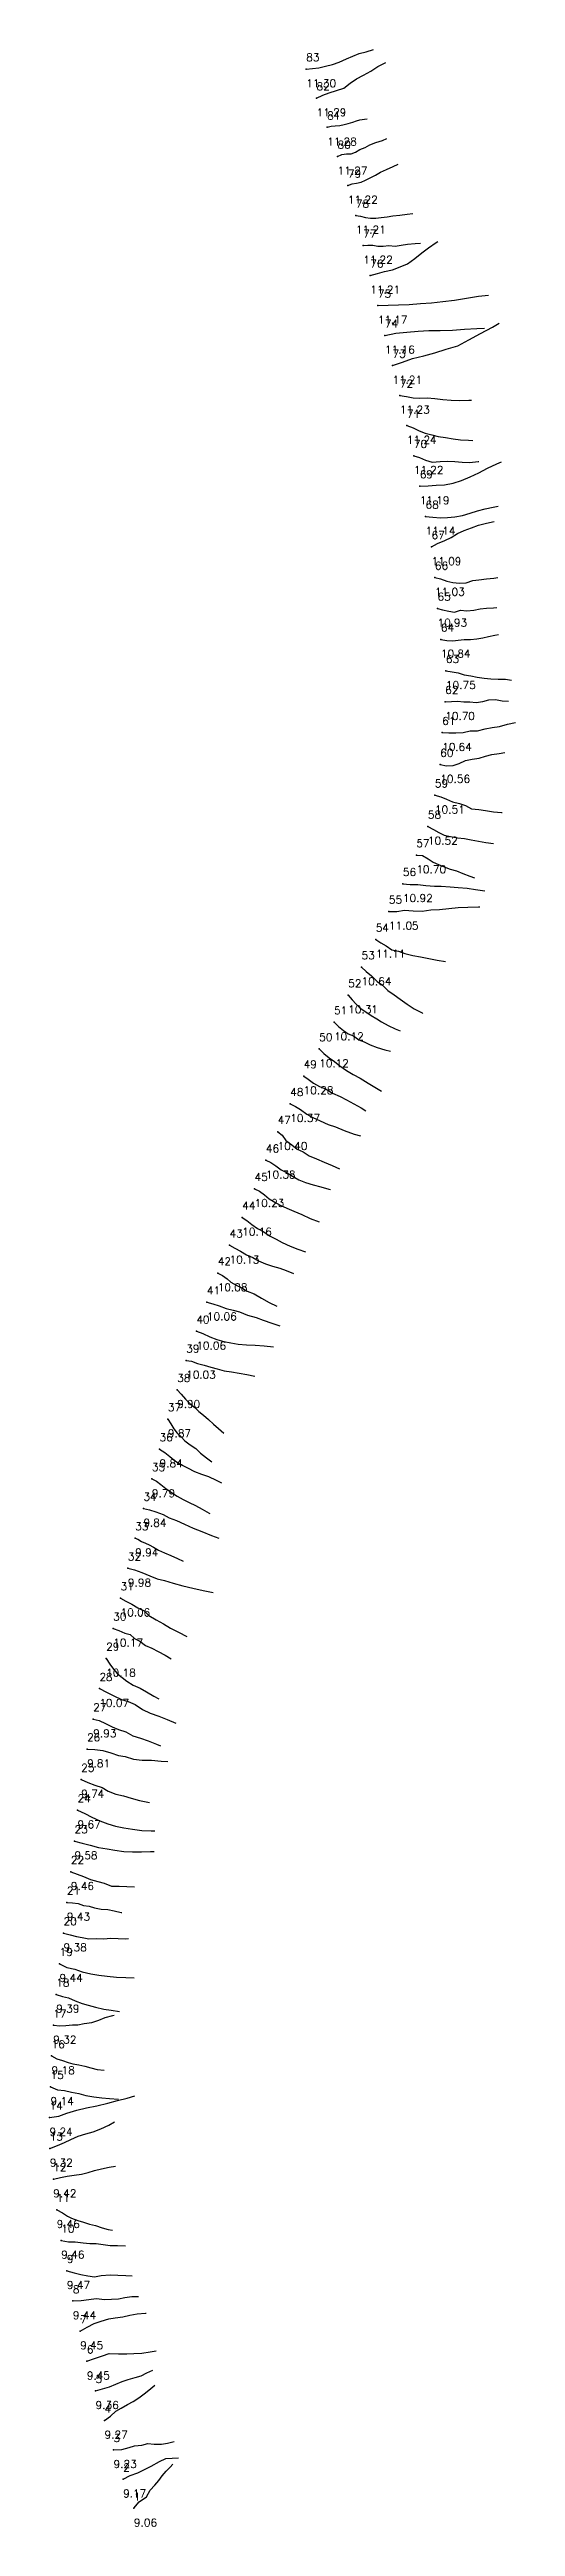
# Model space of a CAD drawing. Extents: x 748497.9 to 748516, y 8930248.5 to 8930344.6.
import ezdxf

# ---------------------------------------------------------------- set-up
doc = ezdxf.new("R2010")
doc.units = 0
for name, color, linetype in [('Hole', 7, 'Continuous'), ('Length', 7, 'Continuous'), ('Number', 7, 'Continuous'), ('Real Hole', 7, 'Continuous'), ('Theoretical Hole', 7, 'Continuous')]:
    doc.layers.add(name, color=color, linetype=linetype)
doc.styles.get("Standard").update_dxf_attribs({"font": 'simplex.shx'})

msp = doc.modelspace()

# ---------------------------------------------------------------- linework, layer by layer
at = {"layer": 'Hole', "color": 244, "true_color": 0x0a11ff}
for p in [(748507.89, 8930343.87, 190.98), (748508.29, 8930342.74, 190.97), (748508.7, 8930341.61, 190.96), (748509.11, 8930340.48, 190.96), (748509.51, 8930339.35, 190.91), (748509.82, 8930338.19, 190.9), (748510.1, 8930337.02, 190.91), (748510.38, 8930335.86, 190.89), (748510.67, 8930334.69, 190.86), (748510.95, 8930333.53, 190.85), (748511.24, 8930332.36, 190.9), (748511.53, 8930331.2, 190.91), (748511.8, 8930330.03, 190.92), (748512.07, 8930328.86, 190.9), (748512.3, 8930327.68, 190.87), (748512.53, 8930326.5, 190.82), (748512.76, 8930325.32, 190.77), (748512.89, 8930324.13, 190.71), (748512.99, 8930322.93, 190.61), (748513.12, 8930321.73, 190.53), (748513.32, 8930320.51, 190.47), (748513.29, 8930319.31, 190.42), (748513.17, 8930318.11, 190.36), (748513.1, 8930316.87, 190.3), (748512.89, 8930315.68, 190.26), (748512.62, 8930314.47, 190.28), (748512.17, 8930313.36, 190.44), (748511.65, 8930312.24, 190.64), (748511.1, 8930311.17, 190.76), (748510.59, 8930310.08, 190.82), (748510.04, 8930309.01, 190.35), (748509.52, 8930307.92, 190.04), (748508.97, 8930306.87, 189.86), (748508.39, 8930305.83, 189.86), (748507.79, 8930304.78, 190), (748507.27, 8930303.7, 190.1), (748506.78, 8930302.62, 190.13), (748506.32, 8930301.51, 190.13), (748505.88, 8930300.4, 189.97), (748505.4, 8930299.29, 189.9), (748504.91, 8930298.21, 189.86), (748504.45, 8930297.13, 189.8), (748504.03, 8930296, 189.77), (748503.62, 8930294.87, 189.77), (748503.22, 8930293.74, 189.74), (748502.87, 8930292.6, 189.61), (748502.51, 8930291.46, 189.58), (748502.19, 8930290.3, 189.55), (748501.89, 8930289.14, 189.5), (748501.56, 8930287.99, 189.56), (748501.24, 8930286.84, 189.65), (748500.96, 8930285.67, 189.69), (748500.67, 8930284.51, 189.77), (748500.39, 8930283.34, 189.88), (748500.11, 8930282.17, 189.89), (748499.85, 8930281, 189.76), (748499.61, 8930279.82, 189.62), (748499.37, 8930278.65, 189.49), (748499.14, 8930277.47, 189.41), (748499, 8930276.28, 189.34), (748498.88, 8930275.08, 189.25), (748498.74, 8930273.89, 189.13), (748498.59, 8930272.7, 189.1), (748498.46, 8930271.51, 189.05), (748498.3, 8930270.32, 189.11), (748498.17, 8930269.13, 189.05), (748498.06, 8930267.93, 188.98), (748497.99, 8930266.74, 188.85), (748497.95, 8930265.54, 188.8), (748497.91, 8930264.35, 188.89), (748497.92, 8930263.15, 188.97), (748498.06, 8930261.96, 189.1), (748498.19, 8930260.77, 189.18), (748498.37, 8930259.58, 189.21), (748498.59, 8930258.4, 189.26), (748498.82, 8930257.23, 189.26), (748499.1, 8930256.06, 189.3), (748499.36, 8930254.89, 189.34), (748499.7, 8930253.74, 189.3), (748500.05, 8930252.59, 189.25), (748500.4, 8930251.45, 189.26), (748500.77, 8930250.31, 189.25), (748501.19, 8930249.18, 189.21)]:
    msp.add_point(p, dxfattribs=at)
at = {"layer": 'Real Hole', "color": 1, "true_color": 0xff0000}
for points in [[(748507.89, 8930343.87, 190.98), (748508.131, 8930343.89, 190.01), (748508.383, 8930343.922, 189.042), (748508.639, 8930343.978, 188.077), (748508.905, 8930344.044, 187.116), (748509.167, 8930344.138, 186.155), (748509.45, 8930344.265, 185.205), (748509.7, 8930344.372, 184.242), (748509.952, 8930344.473, 183.28), (748510.22, 8930344.544, 182.319), (748510.504, 8930344.627, 181.364)], [(748508.29, 8930342.74, 190.97), (748508.535, 8930342.852, 190.007), (748508.781, 8930342.947, 189.042), (748509.063, 8930343.033, 188.087), (748509.357, 8930343.132, 187.136), (748509.593, 8930343.326, 186.184), (748509.847, 8930343.486, 185.23), (748510.119, 8930343.628, 184.278), (748510.396, 8930343.794, 183.332), (748510.678, 8930343.975, 182.39), (748510.98, 8930344.12, 181.448)], [(748508.7, 8930341.61, 190.96), (748508.86, 8930341.649, 189.974), (748509.016, 8930341.668, 188.986), (748509.2, 8930341.673, 188.003), (748509.366, 8930341.721, 187.018), (748509.525, 8930341.759, 186.032), (748509.707, 8930341.811, 185.05), (748509.842, 8930341.866, 184.06), (748509.977, 8930341.899, 183.07), (748510.151, 8930341.926, 182.086), (748510.257, 8930341.94, 181.495)], [(748509.11, 8930340.48, 190.96), (748509.275, 8930340.558, 189.977), (748509.455, 8930340.573, 188.993), (748509.633, 8930340.575, 188.009), (748509.802, 8930340.645, 187.026), (748509.973, 8930340.742, 186.046), (748510.176, 8930340.829, 185.07), (748510.361, 8930340.932, 184.093), (748510.597, 8930341.02, 183.125), (748510.849, 8930341.099, 182.161), (748511.022, 8930341.177, 181.487)], [(748509.51, 8930339.35, 190.91), (748509.669, 8930339.415, 189.925), (748509.845, 8930339.445, 188.941), (748510.021, 8930339.481, 187.957), (748510.196, 8930339.554, 186.975), (748510.373, 8930339.646, 185.996), (748510.578, 8930339.753, 185.023), (748510.77, 8930339.862, 184.047), (748511.003, 8930339.973, 183.081), (748511.263, 8930340.083, 182.122), (748511.465, 8930340.172, 181.353)], [(748509.82, 8930338.19, 190.9), (748509.998, 8930338.157, 189.917), (748510.197, 8930338.111, 188.938), (748510.384, 8930338.082, 187.956), (748510.598, 8930338.078, 186.979), (748510.803, 8930338.102, 186), (748511.039, 8930338.136, 185.029), (748511.257, 8930338.17, 184.054), (748511.53, 8930338.204, 183.093), (748511.818, 8930338.243, 182.136), (748512.031, 8930338.265, 181.469)], [(748510.1, 8930337.02, 190.91), (748510.279, 8930337.035, 189.926), (748510.474, 8930337.031, 188.945), (748510.667, 8930336.996, 187.965), (748510.878, 8930336.999, 186.987), (748511.094, 8930337.015, 186.011), (748511.351, 8930336.996, 185.045), (748511.581, 8930337.028, 184.072), (748511.827, 8930337.074, 183.104), (748512.12, 8930337.102, 182.148), (748512.328, 8930337.112, 181.48)], [(748510.38, 8930335.86, 190.89), (748510.655, 8930335.937, 189.932), (748510.929, 8930336.007, 188.972), (748511.246, 8930336.08, 188.027), (748511.537, 8930336.197, 187.077), (748511.831, 8930336.304, 186.128), (748512.106, 8930336.522, 185.191), (748512.387, 8930336.737, 184.256), (748512.636, 8930336.932, 183.307), (748512.938, 8930337.138, 182.376), (748513.001, 8930337.179, 182.191)], [(748510.67, 8930334.69, 190.86), (748511.076, 8930334.705, 189.946), (748511.478, 8930334.719, 189.031), (748511.893, 8930334.731, 188.121), (748512.326, 8930334.768, 187.22), (748512.762, 8930334.796, 186.321), (748513.202, 8930334.84, 185.424), (748513.658, 8930334.901, 184.536), (748514.121, 8930334.972, 183.652), (748514.588, 8930335.054, 182.772), (748514.977, 8930335.091, 182.074)], [(748510.95, 8930333.53, 190.85), (748511.373, 8930333.621, 189.948), (748511.794, 8930333.651, 189.042), (748512.241, 8930333.695, 188.148), (748512.654, 8930333.723, 187.238), (748513.098, 8930333.727, 186.342), (748513.568, 8930333.739, 185.46), (748514.043, 8930333.767, 184.58), (748514.519, 8930333.797, 183.701), (748514.818, 8930333.816, 183.181)], [(748511.24, 8930332.36, 190.9), (748511.635, 8930332.495, 189.991), (748512.026, 8930332.628, 189.08), (748512.457, 8930332.737, 188.185), (748512.884, 8930332.859, 187.289), (748513.328, 8930332.998, 186.403), (748513.779, 8930333.128, 185.521), (748514.214, 8930333.357, 184.65), (748514.66, 8930333.599, 183.788), (748515.124, 8930333.848, 182.938), (748515.393, 8930334.004, 182.425)], [(748511.53, 8930331.2, 190.91), (748511.791, 8930331.153, 189.946), (748512.046, 8930331.112, 188.98), (748512.311, 8930331.099, 188.016), (748512.592, 8930331.102, 187.056), (748512.886, 8930331.084, 186.1), (748513.204, 8930331.042, 185.153), (748513.524, 8930331.017, 184.206), (748513.858, 8930331.006, 183.263), (748514.204, 8930331.018, 182.325), (748514.311, 8930331.02, 182.045)], [(748511.8, 8930330.03, 190.92), (748512.041, 8930329.941, 189.954), (748512.273, 8930329.831, 188.987), (748512.51, 8930329.738, 188.02), (748512.77, 8930329.67, 187.057), (748513.021, 8930329.606, 186.091), (748513.305, 8930329.561, 185.133), (748513.596, 8930329.521, 184.177), (748513.891, 8930329.481, 183.223), (748514.2, 8930329.462, 182.272), (748514.359, 8930329.452, 181.798)], [(748512.07, 8930328.86, 190.9), (748512.297, 8930328.791, 189.929), (748512.52, 8930328.693, 188.959), (748512.789, 8930328.614, 187.999), (748513.097, 8930328.636, 187.048), (748513.364, 8930328.654, 186.084), (748513.66, 8930328.635, 185.129), (748513.947, 8930328.606, 184.172), (748514.248, 8930328.596, 183.218), (748514.568, 8930328.638, 182.272), (748514.602, 8930328.639, 182.178)], [(748512.3, 8930327.68, 190.87), (748512.624, 8930327.694, 189.924), (748512.94, 8930327.712, 188.976), (748513.268, 8930327.733, 188.031), (748513.606, 8930327.792, 187.092), (748513.926, 8930327.9, 186.15), (748514.266, 8930328.042, 185.221), (748514.603, 8930328.201, 184.293), (748514.94, 8930328.374, 183.368), (748515.299, 8930328.542, 182.449), (748515.483, 8930328.627, 181.992)], [(748512.53, 8930326.5, 190.82), (748512.811, 8930326.472, 189.861), (748513.106, 8930326.453, 188.906), (748513.381, 8930326.458, 187.944), (748513.662, 8930326.485, 186.985), (748513.961, 8930326.534, 186.032), (748514.264, 8930326.629, 185.083), (748514.545, 8930326.719, 184.128), (748514.849, 8930326.793, 183.178), (748515.154, 8930326.863, 182.228), (748515.348, 8930326.902, 181.662)], [(748512.76, 8930325.32, 190.77), (748512.994, 8930325.454, 189.807), (748513.275, 8930325.567, 188.854), (748513.52, 8930325.68, 187.891), (748513.765, 8930325.835, 186.934), (748514.025, 8930325.954, 185.976), (748514.311, 8930326.061, 185.023), (748514.591, 8930326.166, 184.069), (748514.894, 8930326.238, 183.119), (748515.2, 8930326.309, 182.17)], [(748512.89, 8930324.13, 190.71), (748513.109, 8930324.083, 189.735), (748513.351, 8930323.994, 188.769), (748513.584, 8930323.944, 187.798), (748513.841, 8930323.912, 186.832), (748514.105, 8930323.93, 185.868), (748514.361, 8930324.018, 184.905), (748514.596, 8930324.043, 183.934), (748514.893, 8930324.077, 182.979), (748515.184, 8930324.109, 182.023), (748515.331, 8930324.127, 181.545)], [(748512.99, 8930322.93, 190.61), (748513.192, 8930322.874, 189.632), (748513.429, 8930322.822, 188.662), (748513.647, 8930322.786, 187.687), (748513.883, 8930322.86, 186.718), (748514.125, 8930322.839, 185.748), (748514.401, 8930322.862, 184.787), (748514.646, 8930322.919, 183.819), (748514.9, 8930322.944, 182.852), (748515.163, 8930322.957, 181.888), (748515.298, 8930322.97, 181.406)], [(748513.12, 8930321.73, 190.53), (748513.353, 8930321.681, 189.559), (748513.59, 8930321.676, 188.587), (748513.79, 8930321.706, 187.608), (748514.025, 8930321.723, 186.636), (748514.27, 8930321.728, 185.667), (748514.514, 8930321.753, 184.697), (748514.753, 8930321.792, 183.727), (748514.979, 8930321.844, 182.754), (748515.225, 8930321.893, 181.786), (748515.366, 8930321.925, 181.204)], [(748513.32, 8930320.51, 190.47), (748513.565, 8930320.467, 189.501), (748513.801, 8930320.431, 188.53), (748514.031, 8930320.354, 187.56), (748514.289, 8930320.32, 186.595), (748514.53, 8930320.262, 185.626), (748514.8, 8930320.226, 184.664), (748515.067, 8930320.197, 183.7), (748515.353, 8930320.189, 182.742), (748515.639, 8930320.189, 181.784), (748515.865, 8930320.147, 181.018)], [(748513.29, 8930319.31, 190.42), (748513.537, 8930319.32, 189.451), (748513.773, 8930319.334, 188.479), (748514.017, 8930319.31, 187.51), (748514.251, 8930319.309, 186.538), (748514.496, 8930319.275, 185.569), (748514.752, 8930319.323, 184.603), (748514.991, 8930319.389, 183.635), (748515.241, 8930319.4, 182.666), (748515.51, 8930319.349, 181.705), (748515.752, 8930319.328, 180.838)], [(748513.17, 8930318.11, 190.36), (748513.436, 8930318.107, 189.396), (748513.702, 8930318.104, 188.432), (748513.986, 8930318.12, 187.473), (748514.257, 8930318.179, 186.512), (748514.552, 8930318.178, 185.557), (748514.85, 8930318.257, 184.606), (748515.122, 8930318.31, 183.645), (748515.406, 8930318.353, 182.687), (748515.717, 8930318.433, 181.74), (748516.024, 8930318.504, 180.791)], [(748513.1, 8930316.87, 190.3), (748513.342, 8930316.828, 189.331), (748513.595, 8930316.833, 188.363), (748513.838, 8930316.912, 187.396), (748514.075, 8930317.031, 186.432), (748514.338, 8930317.079, 185.469), (748514.608, 8930317.121, 184.507), (748514.858, 8930317.195, 183.541), (748515.107, 8930317.256, 182.575), (748515.387, 8930317.303, 181.616), (748515.611, 8930317.345, 180.745)], [(748512.89, 8930315.68, 190.26), (748513.117, 8930315.616, 189.288), (748513.345, 8930315.524, 188.319), (748513.574, 8930315.422, 187.351), (748513.842, 8930315.355, 186.39), (748514.074, 8930315.28, 185.42), (748514.31, 8930315.15, 184.457), (748514.601, 8930315.127, 183.5), (748514.858, 8930315.089, 182.535), (748515.168, 8930315.041, 181.585), (748515.481, 8930315.009, 180.636), (748515.511, 8930315.008, 180.541)], [(748512.62, 8930314.47, 190.28), (748512.83, 8930314.354, 189.309), (748513.037, 8930314.228, 188.339), (748513.256, 8930314.128, 187.368), (748513.495, 8930314.074, 186.399), (748513.774, 8930314.024, 185.44), (748514.044, 8930313.998, 184.477), (748514.304, 8930313.946, 183.513), (748514.581, 8930313.9, 182.554), (748514.872, 8930313.848, 181.598), (748515.174, 8930313.804, 180.752)], [(748512.17, 8930313.36, 190.44), (748512.414, 8930313.337, 189.471), (748512.628, 8930313.208, 188.502), (748512.823, 8930313.088, 187.529), (748513.034, 8930312.989, 186.556), (748513.252, 8930312.898, 185.585), (748513.48, 8930312.812, 184.615), (748513.725, 8930312.745, 183.648), (748513.979, 8930312.643, 182.686), (748514.247, 8930312.534, 181.729), (748514.428, 8930312.474, 181.055)], [(748511.65, 8930312.24, 190.64), (748511.932, 8930312.212, 189.681), (748512.223, 8930312.216, 188.724), (748512.542, 8930312.17, 187.778), (748512.874, 8930312.144, 186.835), (748513.14, 8930312.15, 185.871), (748513.481, 8930312.123, 184.931), (748513.796, 8930312.101, 183.982), (748514.138, 8930312.07, 183.043), (748514.466, 8930312.024, 182.1), (748514.832, 8930311.965, 181.171)], [(748511.1, 8930311.17, 190.76), (748511.411, 8930311.173, 189.81), (748511.715, 8930311.213, 188.858), (748512.051, 8930311.194, 187.916), (748512.397, 8930311.175, 186.978), (748512.737, 8930311.228, 186.039), (748513.073, 8930311.244, 185.097), (748513.435, 8930311.278, 184.166), (748513.794, 8930311.319, 183.233), (748514.175, 8930311.333, 182.309), (748514.591, 8930311.352, 181.4), (748514.631, 8930311.354, 181.308)], [(748510.59, 8930310.08, 190.82), (748510.794, 8930309.953, 189.849), (748510.995, 8930309.828, 188.878), (748511.211, 8930309.674, 187.914), (748511.481, 8930309.623, 186.952), (748511.725, 8930309.534, 185.986), (748512.032, 8930309.464, 185.037), (748512.331, 8930309.403, 184.085), (748512.66, 8930309.336, 183.143), (748512.976, 8930309.283, 182.196), (748513.297, 8930309.231, 181.25)], [(748510.04, 8930309.01, 190.35), (748510.222, 8930308.834, 189.382), (748510.425, 8930308.667, 188.418), (748510.642, 8930308.454, 187.465), (748510.858, 8930308.307, 186.5), (748511.062, 8930308.105, 185.542), (748511.307, 8930307.936, 184.587), (748511.546, 8930307.76, 183.632), (748511.807, 8930307.572, 182.685), (748512.084, 8930307.393, 181.741), (748512.396, 8930307.229, 180.806), (748512.427, 8930307.212, 180.712)], [(748509.52, 8930307.92, 190.04), (748509.676, 8930307.743, 189.068), (748509.828, 8930307.572, 188.095), (748509.991, 8930307.41, 187.121), (748510.201, 8930307.27, 186.154), (748510.408, 8930307.125, 185.186), (748510.63, 8930307.001, 184.219), (748510.821, 8930306.884, 183.245), (748511.075, 8930306.738, 182.288), (748511.349, 8930306.614, 181.335), (748511.543, 8930306.54, 180.562)], [(748508.97, 8930306.87, 189.86), (748509.146, 8930306.699, 188.891), (748509.335, 8930306.545, 187.921), (748509.525, 8930306.419, 186.947), (748509.721, 8930306.336, 185.97), (748509.934, 8930306.186, 185.005), (748510.137, 8930306.112, 184.028), (748510.378, 8930305.989, 183.065), (748510.648, 8930305.884, 182.108), (748510.943, 8930305.801, 181.156), (748511.17, 8930305.751, 180.391)], [(748508.39, 8930305.83, 189.86), (748508.574, 8930305.649, 188.894), (748508.785, 8930305.492, 187.929), (748508.99, 8930305.345, 186.961), (748509.201, 8930305.17, 186), (748509.453, 8930304.989, 185.049), (748509.715, 8930304.84, 184.095), (748509.991, 8930304.692, 183.146), (748510.298, 8930304.503, 182.213), (748510.614, 8930304.306, 181.285), (748510.81, 8930304.187, 180.731)], [(748507.79, 8930304.78, 190), (748507.97, 8930304.656, 189.024), (748508.166, 8930304.498, 188.056), (748508.41, 8930304.379, 187.094), (748508.666, 8930304.27, 186.133), (748508.916, 8930304.116, 185.178), (748509.204, 8930303.984, 184.229), (748509.454, 8930303.86, 183.269), (748509.742, 8930303.701, 182.324), (748510.021, 8930303.541, 181.378), (748510.212, 8930303.427, 180.714)], [(748507.27, 8930303.7, 190.1), (748507.47, 8930303.601, 189.125), (748507.673, 8930303.476, 188.154), (748507.909, 8930303.305, 187.197), (748508.145, 8930303.175, 186.235), (748508.426, 8930303.044, 185.284), (748508.748, 8930302.896, 184.349), (748509.021, 8930302.804, 183.391), (748509.364, 8930302.665, 182.462), (748509.748, 8930302.528, 181.549), (748510.005, 8930302.46, 180.901)], [(748506.78, 8930302.62, 190.13), (748506.95, 8930302.478, 189.155), (748507.094, 8930302.283, 188.185), (748507.331, 8930302.104, 187.23), (748507.541, 8930301.946, 186.265), (748507.764, 8930301.833, 185.297), (748508.005, 8930301.683, 184.338), (748508.287, 8930301.56, 183.387), (748508.581, 8930301.436, 182.439), (748508.9, 8930301.311, 181.499), (748509.187, 8930301.184, 180.656)], [(748506.32, 8930301.51, 190.13), (748506.513, 8930301.424, 189.153), (748506.705, 8930301.288, 188.181), (748506.918, 8930301.137, 187.215), (748507.143, 8930301.025, 186.248), (748507.353, 8930300.899, 185.278), (748507.596, 8930300.749, 184.319), (748507.855, 8930300.651, 183.359), (748508.156, 8930300.551, 182.41), (748508.455, 8930300.474, 181.459), (748508.773, 8930300.389, 180.515), (748508.838, 8930300.377, 180.326)], [(748505.88, 8930300.4, 189.97), (748506.078, 8930300.307, 188.994), (748506.271, 8930300.165, 188.023), (748506.449, 8930300.013, 187.051), (748506.671, 8930299.889, 186.084), (748506.872, 8930299.773, 185.111), (748507.137, 8930299.653, 184.154), (748507.413, 8930299.537, 183.2), (748507.713, 8930299.402, 182.256), (748508.046, 8930299.255, 181.325), (748508.388, 8930299.124, 180.394)], [(748505.4, 8930299.29, 189.9), (748505.579, 8930299.167, 188.924), (748505.775, 8930299.016, 187.955), (748505.995, 8930298.859, 186.992), (748506.236, 8930298.729, 186.031), (748506.468, 8930298.582, 185.069), (748506.715, 8930298.453, 184.109), (748506.956, 8930298.316, 183.148), (748507.27, 8930298.17, 182.209), (748507.562, 8930298.061, 181.259), (748507.857, 8930297.955, 180.416)], [(748504.91, 8930298.21, 189.86), (748505.115, 8930298.1, 188.887), (748505.335, 8930297.986, 187.919), (748505.569, 8930297.845, 186.957), (748505.809, 8930297.731, 185.992), (748506.04, 8930297.605, 185.028), (748506.308, 8930297.489, 184.072), (748506.584, 8930297.396, 183.115), (748506.863, 8930297.32, 182.158), (748507.107, 8930297.229, 181.192), (748507.388, 8930297.113, 180.239)], [(748504.45, 8930297.13, 189.8), (748504.63, 8930297.04, 188.82), (748504.811, 8930296.903, 187.847), (748504.958, 8930296.773, 186.866), (748505.162, 8930296.661, 185.893), (748505.358, 8930296.569, 184.917), (748505.595, 8930296.423, 183.957), (748505.86, 8930296.319, 182.998), (748506.147, 8930296.159, 182.053), (748506.445, 8930295.993, 181.113), (748506.75, 8930295.84, 180.173)], [(748504.03, 8930296, 189.77), (748504.26, 8930295.931, 188.799), (748504.508, 8930295.86, 187.833), (748504.773, 8930295.761, 186.874), (748505.048, 8930295.697, 185.915), (748505.302, 8930295.63, 184.95), (748505.61, 8930295.501, 184.007), (748505.939, 8930295.408, 183.067), (748506.217, 8930295.307, 182.112), (748506.546, 8930295.184, 181.176), (748506.859, 8930295.083, 180.338)], [(748503.62, 8930294.87, 189.77), (748503.875, 8930294.784, 188.807), (748504.139, 8930294.658, 187.851), (748504.411, 8930294.547, 186.895), (748504.69, 8930294.481, 185.937), (748504.965, 8930294.427, 184.977), (748505.242, 8930294.365, 184.018), (748505.573, 8930294.344, 183.075), (748505.911, 8930294.331, 182.133), (748506.257, 8930294.313, 181.195), (748506.62, 8930294.267, 180.265)], [(748503.22, 8930293.74, 189.74), (748503.429, 8930293.705, 188.763), (748503.667, 8930293.627, 187.795), (748503.922, 8930293.551, 186.831), (748504.183, 8930293.482, 185.868), (748504.434, 8930293.418, 184.902), (748504.705, 8930293.341, 183.942), (748504.982, 8930293.293, 182.983), (748505.282, 8930293.242, 182.03), (748505.58, 8930293.193, 181.077), (748505.89, 8930293.126, 180.129)], [(748502.87, 8930292.6, 189.61), (748503.028, 8930292.432, 188.637), (748503.198, 8930292.24, 187.67), (748503.374, 8930292.058, 186.703), (748503.559, 8930291.916, 185.731), (748503.712, 8930291.755, 184.756), (748503.893, 8930291.61, 183.783), (748504.095, 8930291.443, 182.818), (748504.281, 8930291.267, 181.851), (748504.481, 8930291.097, 180.886), (748504.681, 8930290.919, 179.923)], [(748502.51, 8930291.46, 189.58), (748502.626, 8930291.284, 188.602), (748502.748, 8930291.083, 187.63), (748502.87, 8930290.91, 186.653), (748503.032, 8930290.773, 185.676), (748503.174, 8930290.62, 184.698), (748503.383, 8930290.466, 183.732), (748503.592, 8930290.322, 182.765), (748503.782, 8930290.139, 181.8), (748504.018, 8930289.954, 180.846), (748504.223, 8930289.807, 180.087)], [(748502.19, 8930290.3, 189.55), (748502.389, 8930290.17, 188.579), (748502.586, 8930290.005, 187.612), (748502.804, 8930289.835, 186.651), (748503.041, 8930289.69, 185.691), (748503.276, 8930289.568, 184.726), (748503.544, 8930289.433, 183.772), (748503.824, 8930289.331, 182.818), (748504.096, 8930289.233, 181.86), (748504.388, 8930289.094, 180.914), (748504.601, 8930288.988, 180.256)], [(748501.89, 8930289.14, 189.5), (748502.066, 8930289.058, 188.519), (748502.238, 8930288.918, 187.544), (748502.428, 8930288.763, 186.574), (748502.647, 8930288.614, 185.61), (748502.868, 8930288.476, 184.645), (748503.1, 8930288.341, 183.681), (748503.337, 8930288.221, 182.717), (748503.589, 8930288.104, 181.757), (748503.849, 8930287.969, 180.801), (748504.115, 8930287.817, 179.849), (748504.142, 8930287.801, 179.754)], [(748501.56, 8930287.99, 189.56), (748501.801, 8930287.943, 188.591), (748502.048, 8930287.858, 187.625), (748502.327, 8930287.753, 186.671), (748502.566, 8930287.634, 185.707), (748502.85, 8930287.525, 184.754), (748503.162, 8930287.383, 183.815), (748503.491, 8930287.232, 182.883), (748503.83, 8930287.094, 181.952), (748504.213, 8930286.94, 181.041), (748504.493, 8930286.834, 180.409)], [(748501.24, 8930286.84, 189.65), (748501.348, 8930286.797, 188.657), (748501.484, 8930286.708, 187.67), (748501.638, 8930286.643, 186.684), (748501.786, 8930286.587, 185.697), (748501.951, 8930286.487, 184.716), (748502.148, 8930286.37, 183.742), (748502.379, 8930286.276, 182.774), (748502.621, 8930286.172, 181.809), (748502.883, 8930286.052, 180.851), (748503.112, 8930285.947, 179.988)], [(748500.96, 8930285.67, 189.69), (748501.221, 8930285.61, 188.727), (748501.495, 8930285.507, 187.77), (748501.808, 8930285.383, 186.829), (748502.102, 8930285.265, 185.88), (748502.38, 8930285.202, 184.922), (748502.722, 8930285.089, 183.989), (748503.095, 8930284.991, 183.066), (748503.478, 8930284.898, 182.147), (748503.889, 8930284.809, 181.24), (748504.273, 8930284.732, 180.43)], [(748500.67, 8930284.51, 189.77), (748500.878, 8930284.398, 188.798), (748501.107, 8930284.283, 187.832), (748501.341, 8930284.134, 186.871), (748501.585, 8930284.02, 185.908), (748501.774, 8930283.844, 184.942), (748502.051, 8930283.665, 183.998), (748502.338, 8930283.519, 183.051), (748502.617, 8930283.351, 182.106), (748502.926, 8930283.189, 181.168), (748503.252, 8930283.028, 180.237)], [(748500.39, 8930283.34, 189.88), (748500.609, 8930283.254, 188.908), (748500.839, 8930283.157, 187.94), (748501.042, 8930283.102, 186.962), (748501.21, 8930282.941, 185.989), (748501.419, 8930282.837, 185.017), (748501.642, 8930282.676, 184.056), (748501.885, 8930282.573, 183.091), (748502.139, 8930282.441, 182.133), (748502.405, 8930282.293, 181.181), (748502.646, 8930282.159, 180.324)], [(748500.11, 8930282.17, 189.89), (748500.26, 8930281.954, 188.925), (748500.401, 8930281.753, 187.956), (748500.555, 8930281.578, 186.983), (748500.732, 8930281.43, 186.01), (748500.918, 8930281.285, 185.039), (748501.165, 8930281.136, 184.081), (748501.431, 8930281.024, 183.124), (748501.686, 8930280.87, 182.169), (748501.966, 8930280.709, 181.223), (748502.163, 8930280.606, 180.559)], [(748499.85, 8930281, 189.76), (748500.122, 8930280.868, 188.807), (748500.411, 8930280.721, 187.861), (748500.705, 8930280.581, 186.915), (748500.974, 8930280.497, 185.956), (748501.245, 8930280.384, 185), (748501.527, 8930280.186, 184.061), (748501.825, 8930280.042, 183.118), (748502.155, 8930279.937, 182.18), (748502.486, 8930279.8, 181.246), (748502.817, 8930279.657, 180.421)], [(748499.61, 8930279.82, 189.62), (748499.847, 8930279.763, 188.65), (748500.093, 8930279.644, 187.688), (748500.343, 8930279.514, 186.729), (748500.597, 8930279.419, 185.766), (748500.882, 8930279.324, 184.813), (748501.149, 8930279.171, 183.861), (748501.448, 8930279.075, 182.912), (748501.74, 8930278.973, 181.961), (748502.064, 8930278.847, 181.023), (748502.23, 8930278.777, 180.557)], [(748499.37, 8930278.65, 189.49), (748499.675, 8930278.631, 188.538), (748499.988, 8930278.594, 187.589), (748500.297, 8930278.512, 186.641), (748500.598, 8930278.408, 185.693), (748500.857, 8930278.359, 184.729), (748501.175, 8930278.259, 183.786), (748501.519, 8930278.227, 182.848), (748501.876, 8930278.218, 181.913), (748502.246, 8930278.182, 180.985), (748502.511, 8930278.165, 180.337)], [(748499.14, 8930277.47, 189.41), (748499.398, 8930277.352, 188.451), (748499.667, 8930277.257, 187.493), (748499.954, 8930277.16, 186.54), (748500.196, 8930277.021, 185.579), (748500.483, 8930276.899, 184.629), (748500.787, 8930276.836, 183.679), (748501.088, 8930276.742, 182.73), (748501.405, 8930276.652, 181.785), (748501.728, 8930276.587, 180.841), (748501.792, 8930276.579, 180.652)], [(748499, 8930276.28, 189.34), (748499.279, 8930276.146, 188.389), (748499.557, 8930276.014, 187.438), (748499.872, 8930275.869, 186.5), (748500.181, 8930275.748, 185.556), (748500.478, 8930275.662, 184.605), (748500.805, 8930275.598, 183.662), (748501.143, 8930275.539, 182.723), (748501.506, 8930275.492, 181.793), (748501.86, 8930275.481, 180.857), (748502.001, 8930275.475, 180.483)], [(748498.88, 8930275.08, 189.25), (748499.186, 8930275.005, 188.301), (748499.493, 8930274.922, 187.353), (748499.819, 8930274.833, 186.412), (748500.151, 8930274.775, 185.47), (748500.455, 8930274.73, 184.519), (748500.803, 8930274.682, 183.582), (748501.143, 8930274.666, 182.642), (748501.492, 8930274.667, 181.705), (748501.84, 8930274.677, 180.767), (748501.982, 8930274.678, 180.393)], [(748498.74, 8930273.89, 189.13), (748498.987, 8930273.803, 188.165), (748499.231, 8930273.702, 187.2), (748499.507, 8930273.591, 186.246), (748499.79, 8930273.509, 185.29), (748500.035, 8930273.444, 184.323), (748500.316, 8930273.333, 183.37), (748500.62, 8930273.33, 182.417), (748500.92, 8930273.317, 181.463), (748501.217, 8930273.302, 180.508)], [(748498.59, 8930272.7, 189.1), (748498.809, 8930272.688, 188.124), (748499.024, 8930272.662, 187.148), (748499.237, 8930272.584, 186.174), (748499.455, 8930272.549, 185.199), (748499.66, 8930272.488, 184.222), (748499.919, 8930272.438, 183.257), (748500.173, 8930272.424, 182.29), (748500.422, 8930272.371, 181.323), (748500.692, 8930272.313, 180.362), (748500.717, 8930272.308, 180.266)], [(748498.46, 8930271.51, 189.05), (748498.715, 8930271.436, 188.086), (748498.963, 8930271.375, 187.119), (748499.18, 8930271.343, 186.143), (748499.444, 8930271.287, 185.18), (748499.726, 8930271.295, 184.221), (748500.009, 8930271.289, 183.262), (748500.29, 8930271.313, 182.303), (748500.581, 8930271.297, 181.346), (748500.875, 8930271.287, 180.39), (748500.985, 8930271.296, 180.006)], [(748498.3, 8930270.32, 189.11), (748498.591, 8930270.18, 188.163), (748498.891, 8930270.114, 187.212), (748499.187, 8930270.012, 186.262), (748499.519, 8930269.928, 185.323), (748499.824, 8930269.881, 184.371), (748500.154, 8930269.837, 183.429), (748500.511, 8930269.798, 182.495), (748500.884, 8930269.78, 181.568), (748501.208, 8930269.768, 180.728)], [(748498.17, 8930269.13, 189.05), (748498.411, 8930269.051, 188.083), (748498.644, 8930269, 187.112), (748498.904, 8930268.88, 186.153), (748499.178, 8930268.779, 185.197), (748499.411, 8930268.706, 184.227), (748499.705, 8930268.632, 183.275), (748500.02, 8930268.555, 182.328), (748500.309, 8930268.517, 181.372), (748500.63, 8930268.465, 180.426)], [(748498.06, 8930267.93, 188.98), (748498.311, 8930267.907, 188.012), (748498.552, 8930267.926, 187.042), (748498.809, 8930267.944, 186.076), (748499.017, 8930267.949, 185.098), (748499.254, 8930267.998, 184.127), (748499.551, 8930268.037, 183.173), (748499.823, 8930268.13, 182.215), (748500.074, 8930268.231, 181.253), (748500.37, 8930268.308, 180.301), (748500.425, 8930268.33, 180.11)], [(748497.99, 8930266.74, 188.85), (748498.2, 8930266.623, 187.879), (748498.416, 8930266.566, 186.905), (748498.635, 8930266.492, 185.932), (748498.818, 8930266.431, 184.951), (748499.055, 8930266.392, 183.98), (748499.279, 8930266.347, 183.006), (748499.513, 8930266.281, 182.036), (748499.763, 8930266.215, 181.07), (748500.036, 8930266.185, 180.109)], [(748497.91, 8930264.35, 188.89), (748498.274, 8930264.407, 187.96), (748498.591, 8930264.525, 187.019), (748498.967, 8930264.641, 186.1), (748499.346, 8930264.722, 185.178), (748499.75, 8930264.801, 184.267), (748500.174, 8930264.914, 183.368), (748500.553, 8930265.015, 182.448), (748500.932, 8930265.108, 181.527), (748501.227, 8930265.193, 180.789)], [(748497.95, 8930265.54, 188.8), (748498.219, 8930265.426, 187.844), (748498.496, 8930265.397, 186.883), (748498.771, 8930265.341, 185.923), (748499.054, 8930265.289, 184.966), (748499.324, 8930265.211, 184.006), (748499.632, 8930265.159, 183.056), (748499.94, 8930265.111, 182.106), (748500.241, 8930265.084, 181.153), (748500.59, 8930265.064, 180.216)], [(748497.92, 8930263.15, 188.97), (748498.219, 8930263.264, 188.023), (748498.499, 8930263.379, 187.07), (748498.741, 8930263.493, 186.106), (748499.024, 8930263.623, 185.156), (748499.317, 8930263.721, 184.205), (748499.611, 8930263.799, 183.252), (748499.909, 8930263.911, 182.304), (748500.223, 8930264.051, 181.365), (748500.434, 8930264.183, 180.605)], [(748498.06, 8930261.96, 189.1), (748498.34, 8930262.016, 188.142), (748498.598, 8930262.07, 187.177), (748498.868, 8930262.11, 186.215), (748499.157, 8930262.147, 185.258), (748499.419, 8930262.212, 184.296), (748499.662, 8930262.295, 183.329), (748499.928, 8930262.358, 182.367), (748500.227, 8930262.419, 181.415), (748500.472, 8930262.461, 180.654)], [(748498.19, 8930260.77, 189.18), (748498.41, 8930260.653, 188.211), (748498.609, 8930260.516, 187.241), (748498.764, 8930260.445, 186.256), (748499.017, 8930260.351, 185.293), (748499.233, 8930260.291, 184.318), (748499.464, 8930260.205, 183.349), (748499.703, 8930260.153, 182.379), (748499.959, 8930260.073, 181.416), (748500.195, 8930260.009, 180.447), (748500.357, 8930259.974, 179.87)], [(748498.37, 8930259.58, 189.21), (748498.648, 8930259.527, 188.251), (748498.909, 8930259.522, 187.286), (748499.218, 8930259.49, 186.335), (748499.483, 8930259.456, 185.371), (748499.722, 8930259.461, 184.4), (748499.994, 8930259.42, 183.439), (748500.269, 8930259.388, 182.478), (748500.552, 8930259.387, 181.519), (748500.868, 8930259.374, 180.57)], [(748498.59, 8930258.4, 189.26), (748498.866, 8930258.322, 188.302), (748499.133, 8930258.26, 187.34), (748499.396, 8930258.21, 186.377), (748499.665, 8930258.164, 185.415), (748499.916, 8930258.213, 184.448), (748500.268, 8930258.246, 183.513), (748500.571, 8930258.234, 182.56), (748500.876, 8930258.216, 181.607), (748501.13, 8930258.207, 180.849)], [(748498.82, 8930257.23, 189.26), (748499.144, 8930257.251, 188.314), (748499.442, 8930257.281, 187.36), (748499.729, 8930257.319, 186.403), (748500.059, 8930257.29, 185.459), (748500.325, 8930257.296, 184.495), (748500.588, 8930257.308, 183.531), (748500.845, 8930257.358, 182.566), (748501.106, 8930257.404, 181.601), (748501.366, 8930257.409, 180.74)], [(748499.1, 8930256.06, 189.3), (748499.376, 8930256.206, 188.35), (748499.644, 8930256.352, 187.398), (748499.92, 8930256.445, 186.441), (748500.212, 8930256.536, 185.489), (748500.463, 8930256.58, 184.522), (748500.76, 8930256.616, 183.568), (748501.035, 8930256.672, 182.608), (748501.317, 8930256.729, 181.65), (748501.641, 8930256.758, 180.705), (748501.673, 8930256.761, 180.61)], [(748499.36, 8930254.89, 189.34), (748499.66, 8930254.997, 188.392), (748499.972, 8930255.105, 187.448), (748500.227, 8930255.195, 186.485), (748500.591, 8930255.175, 185.554), (748500.917, 8930255.183, 184.609), (748501.194, 8930255.192, 183.648), (748501.503, 8930255.208, 182.697), (748501.826, 8930255.25, 181.752), (748502.059, 8930255.294, 180.988)], [(748499.7, 8930253.74, 189.3), (748499.973, 8930253.817, 188.341), (748500.242, 8930253.893, 187.381), (748500.487, 8930254.005, 186.418), (748500.738, 8930254.103, 185.455), (748500.974, 8930254.179, 184.486), (748501.239, 8930254.261, 183.525), (748501.473, 8930254.323, 182.555), (748501.696, 8930254.438, 181.587), (748501.921, 8930254.543, 180.722)], [(748500.05, 8930252.59, 189.25), (748500.284, 8930252.754, 188.292), (748500.484, 8930252.947, 187.331), (748500.702, 8930253.068, 186.363), (748500.941, 8930253.21, 185.402), (748501.165, 8930253.333, 184.435), (748501.377, 8930253.469, 183.467), (748501.595, 8930253.62, 182.503), (748501.769, 8930253.769, 181.53), (748502.003, 8930253.959, 180.576)], [(748500.4, 8930251.45, 189.26), (748500.72, 8930251.462, 188.313), (748501.008, 8930251.546, 187.359), (748501.212, 8930251.603, 186.381), (748501.505, 8930251.637, 185.426), (748501.734, 8930251.702, 184.455), (748501.982, 8930251.673, 183.486), (748502.266, 8930251.669, 182.528), (748502.501, 8930251.711, 181.556), (748502.752, 8930251.776, 180.591)], [(748500.77, 8930250.31, 189.25), (748501.049, 8930250.448, 188.3), (748501.347, 8930250.558, 187.351), (748501.605, 8930250.683, 186.393), (748501.865, 8930250.814, 185.437), (748502.18, 8930250.992, 184.504), (748502.432, 8930251.112, 183.544), (748502.678, 8930251.133, 182.575), (748502.928, 8930251.143, 181.607)], [(748501.19, 8930249.18, 189.21), (748501.398, 8930249.434, 188.265), (748501.687, 8930249.621, 187.326), (748501.827, 8930249.882, 186.371), (748502.002, 8930250.076, 185.406), (748502.163, 8930250.256, 184.436), (748502.292, 8930250.436, 183.46), (748502.448, 8930250.62, 182.49), (748502.599, 8930250.783, 181.515), (748502.705, 8930250.892, 180.832)]]:
    msp.add_polyline3d(points, dxfattribs=at)
at = {"layer": 'Theoretical Hole', "color": 244, "true_color": 0x0a11ff}
for p, q in [((748507.89, 8930343.87, 190.98), (748507.89, 8930343.87, 179.68)), ((748508.29, 8930342.74, 190.97), (748508.29, 8930342.74, 179.68)), ((748508.7, 8930341.61, 190.96), (748508.7, 8930341.61, 179.68)), ((748509.11, 8930340.48, 190.96), (748509.11, 8930340.48, 179.69)), ((748509.51, 8930339.35, 190.91), (748509.51, 8930339.35, 179.69)), ((748509.82, 8930338.19, 190.9), (748509.82, 8930338.19, 179.69)), ((748510.1, 8930337.02, 190.91), (748510.1, 8930337.02, 179.69)), ((748510.38, 8930335.86, 190.89), (748510.38, 8930335.86, 179.68)), ((748510.67, 8930334.69, 190.86), (748510.67, 8930334.69, 179.69)), ((748510.95, 8930333.53, 190.85), (748510.95, 8930333.53, 179.69)), ((748511.24, 8930332.36, 190.9), (748511.24, 8930332.36, 179.69)), ((748511.53, 8930331.2, 190.91), (748511.53, 8930331.2, 179.68)), ((748511.8, 8930330.03, 190.92), (748511.8, 8930330.03, 179.68)), ((748512.07, 8930328.86, 190.9), (748512.07, 8930328.86, 179.68)), ((748512.3, 8930327.68, 190.87), (748512.3, 8930327.68, 179.68)), ((748512.53, 8930326.5, 190.82), (748512.53, 8930326.5, 179.68)), ((748512.76, 8930325.32, 190.77), (748512.76, 8930325.32, 179.68)), ((748512.89, 8930324.13, 190.71), (748512.89, 8930324.13, 179.68)), ((748512.99, 8930322.93, 190.61), (748512.99, 8930322.93, 179.68)), ((748513.12, 8930321.73, 190.53), (748513.12, 8930321.73, 179.69)), ((748513.32, 8930320.51, 190.47), (748513.32, 8930320.51, 179.72)), ((748513.29, 8930319.31, 190.42), (748513.29, 8930319.31, 179.72)), ((748513.17, 8930318.11, 190.36), (748513.17, 8930318.11, 179.72)), ((748513.1, 8930316.87, 190.3), (748513.1, 8930316.87, 179.74)), ((748512.89, 8930315.68, 190.26), (748512.89, 8930315.68, 179.75)), ((748512.62, 8930314.47, 190.28), (748512.62, 8930314.47, 179.76)), ((748512.17, 8930313.36, 190.44), (748512.17, 8930313.36, 179.74)), ((748511.65, 8930312.24, 190.64), (748511.65, 8930312.24, 179.72)), ((748511.1, 8930311.17, 190.76), (748511.1, 8930311.17, 179.71)), ((748510.59, 8930310.08, 190.82), (748510.59, 8930310.08, 179.71)), ((748510.04, 8930309.01, 190.35), (748510.04, 8930309.01, 179.71)), ((748509.52, 8930307.92, 190.04), (748509.52, 8930307.92, 179.73)), ((748508.97, 8930306.87, 189.86), (748508.97, 8930306.87, 179.74)), ((748508.39, 8930305.83, 189.86), (748508.39, 8930305.83, 179.74)), ((748507.79, 8930304.78, 190), (748507.79, 8930304.78, 179.72)), ((748507.27, 8930303.7, 190.1), (748507.27, 8930303.7, 179.73)), ((748506.78, 8930302.62, 190.13), (748506.78, 8930302.62, 179.73)), ((748506.32, 8930301.51, 190.13), (748506.32, 8930301.51, 179.75)), ((748505.88, 8930300.4, 189.97), (748505.88, 8930300.4, 179.74)), ((748505.4, 8930299.29, 189.9), (748505.4, 8930299.29, 179.74)), ((748504.91, 8930298.21, 189.86), (748504.91, 8930298.21, 179.73)), ((748504.45, 8930297.13, 189.8), (748504.45, 8930297.13, 179.72)), ((748504.03, 8930296, 189.77), (748504.03, 8930296, 179.71)), ((748503.62, 8930294.87, 189.77), (748503.62, 8930294.87, 179.71)), ((748503.22, 8930293.74, 189.74), (748503.22, 8930293.74, 179.71)), ((748502.87, 8930292.6, 189.61), (748502.87, 8930292.6, 179.71)), ((748502.51, 8930291.46, 189.58), (748502.51, 8930291.46, 179.71)), ((748502.19, 8930290.3, 189.55), (748502.19, 8930290.3, 179.71)), ((748501.89, 8930289.14, 189.5), (748501.89, 8930289.14, 179.71)), ((748501.56, 8930287.99, 189.56), (748501.56, 8930287.99, 179.72)), ((748501.24, 8930286.84, 189.65), (748501.24, 8930286.84, 179.71)), ((748500.96, 8930285.67, 189.69), (748500.96, 8930285.67, 179.71)), ((748500.67, 8930284.51, 189.77), (748500.67, 8930284.51, 179.71)), ((748500.39, 8930283.34, 189.88), (748500.39, 8930283.34, 179.71)), ((748500.11, 8930282.17, 189.89), (748500.11, 8930282.17, 179.71)), ((748499.85, 8930281, 189.76), (748499.85, 8930281, 179.69)), ((748499.61, 8930279.82, 189.62), (748499.61, 8930279.82, 179.69)), ((748499.37, 8930278.65, 189.49), (748499.37, 8930278.65, 179.68)), ((748499.14, 8930277.47, 189.41), (748499.14, 8930277.47, 179.67)), ((748499, 8930276.28, 189.34), (748499, 8930276.28, 179.67)), ((748498.88, 8930275.08, 189.25), (748498.88, 8930275.08, 179.67)), ((748498.74, 8930273.89, 189.13), (748498.74, 8930273.89, 179.67)), ((748498.59, 8930272.7, 189.1), (748498.59, 8930272.7, 179.67)), ((748498.46, 8930271.51, 189.05), (748498.46, 8930271.51, 179.67)), ((748498.3, 8930270.32, 189.11), (748498.3, 8930270.32, 179.67)), ((748498.17, 8930269.13, 189.05), (748498.17, 8930269.13, 179.66)), ((748498.06, 8930267.93, 188.98), (748498.06, 8930267.93, 179.66)), ((748497.99, 8930266.74, 188.85), (748497.99, 8930266.74, 179.67)), ((748497.95, 8930265.54, 188.8), (748497.95, 8930265.54, 179.66)), ((748497.91, 8930264.35, 188.89), (748497.91, 8930264.35, 179.65)), ((748497.92, 8930263.15, 188.97), (748497.92, 8930263.15, 179.65)), ((748498.06, 8930261.96, 189.1), (748498.06, 8930261.96, 179.68)), ((748498.19, 8930260.77, 189.18), (748498.19, 8930260.77, 179.72)), ((748498.37, 8930259.58, 189.21), (748498.37, 8930259.58, 179.75)), ((748498.59, 8930258.4, 189.26), (748498.59, 8930258.4, 179.79)), ((748498.82, 8930257.23, 189.26), (748498.82, 8930257.23, 179.82)), ((748499.1, 8930256.06, 189.3), (748499.1, 8930256.06, 179.85)), ((748499.36, 8930254.89, 189.34), (748499.36, 8930254.89, 179.89)), ((748499.7, 8930253.74, 189.3), (748499.7, 8930253.74, 179.94)), ((748500.05, 8930252.59, 189.25), (748500.05, 8930252.59, 179.98)), ((748500.4, 8930251.45, 189.26), (748500.4, 8930251.45, 180.03)), ((748500.77, 8930250.31, 189.25), (748500.77, 8930250.31, 180.08)), ((748501.19, 8930249.18, 189.21), (748501.19, 8930249.18, 180.15))]:
    msp.add_line(p, q, dxfattribs=at)

# ---------------------------------------------------------------- texts
at = {"layer": 'Length', "color": 244, "true_color": 0x0a11ff}
for s, p in [('11.30', (748507.89, 8930343.166, 190.98)), ('11.29', (748508.29, 8930342.036, 190.97)), ('11.28', (748508.7, 8930340.906, 190.96)), ('11.27', (748509.11, 8930339.776, 190.96)), ('11.22', (748509.51, 8930338.646, 190.91)), ('11.21', (748509.82, 8930337.486, 190.9)), ('11.22', (748510.1, 8930336.316, 190.91)), ('11.21', (748510.38, 8930335.156, 190.89)), ('11.17', (748510.67, 8930333.986, 190.86)), ('11.16', (748510.95, 8930332.826, 190.85)), ('11.21', (748511.24, 8930331.656, 190.9)), ('11.23', (748511.53, 8930330.496, 190.91)), ('11.24', (748511.8, 8930329.326, 190.92)), ('11.22', (748512.07, 8930328.156, 190.9)), ('11.19', (748512.3, 8930326.976, 190.87)), ('11.14', (748512.53, 8930325.796, 190.82)), ('11.09', (748512.76, 8930324.616, 190.77)), ('11.03', (748512.89, 8930323.426, 190.71)), ('10.93', (748512.99, 8930322.226, 190.61)), ('10.84', (748513.12, 8930321.026, 190.53)), ('10.75', (748513.32, 8930319.806, 190.47)), ('10.70', (748513.29, 8930318.606, 190.42)), ('10.64', (748513.17, 8930317.406, 190.36)), ('10.56', (748513.1, 8930316.166, 190.3)), ('10.51', (748512.89, 8930314.976, 190.26)), ('10.52', (748512.62, 8930313.766, 190.28)), ('10.70', (748512.17, 8930312.656, 190.44)), ('10.92', (748511.65, 8930311.536, 190.64)), ('11.05', (748511.1, 8930310.466, 190.76)), ('11.11', (748510.59, 8930309.376, 190.82)), ('10.64', (748510.04, 8930308.306, 190.35)), ('10.31', (748509.52, 8930307.216, 190.04)), ('10.12', (748508.97, 8930306.166, 189.86)), ('10.12', (748508.39, 8930305.126, 189.86)), ('10.28', (748507.79, 8930304.076, 190)), ('10.37', (748507.27, 8930302.996, 190.1)), ('10.40', (748506.78, 8930301.916, 190.13)), ('10.38', (748506.32, 8930300.806, 190.13)), ('10.23', (748505.88, 8930299.696, 189.97)), ('10.16', (748505.4, 8930298.586, 189.9)), ('10.13', (748504.91, 8930297.506, 189.86)), ('10.08', (748504.45, 8930296.426, 189.8)), ('10.06', (748504.03, 8930295.296, 189.77)), ('10.06', (748503.62, 8930294.166, 189.77)), ('10.03', (748503.22, 8930293.036, 189.74)), ('9.90', (748502.87, 8930291.896, 189.61)), ('9.87', (748502.51, 8930290.756, 189.58)), ('9.84', (748502.19, 8930289.596, 189.55)), ('9.79', (748501.89, 8930288.436, 189.5)), ('9.84', (748501.56, 8930287.286, 189.56)), ('9.94', (748501.24, 8930286.136, 189.65)), ('9.98', (748500.96, 8930284.966, 189.69)), ('10.06', (748500.67, 8930283.806, 189.77)), ('10.17', (748500.39, 8930282.636, 189.88)), ('10.18', (748500.11, 8930281.466, 189.89)), ('10.07', (748499.85, 8930280.296, 189.76)), ('9.93', (748499.61, 8930279.116, 189.62)), ('9.81', (748499.37, 8930277.946, 189.49)), ('9.74', (748499.14, 8930276.766, 189.41)), ('9.67', (748499, 8930275.576, 189.34)), ('9.58', (748498.88, 8930274.376, 189.25)), ('9.46', (748498.74, 8930273.186, 189.13)), ('9.43', (748498.59, 8930271.996, 189.1)), ('9.38', (748498.46, 8930270.806, 189.05)), ('9.44', (748498.3, 8930269.616, 189.11)), ('9.39', (748498.17, 8930268.426, 189.05)), ('9.32', (748498.06, 8930267.226, 188.98)), ('9.18', (748497.99, 8930266.036, 188.85)), ('9.14', (748497.95, 8930264.836, 188.8)), ('9.24', (748497.91, 8930263.646, 188.89)), ('9.32', (748497.92, 8930262.446, 188.97)), ('9.42', (748498.06, 8930261.256, 189.1)), ('9.46', (748498.19, 8930260.066, 189.18)), ('9.46', (748498.37, 8930258.876, 189.21)), ('9.47', (748498.59, 8930257.696, 189.26)), ('9.44', (748498.82, 8930256.526, 189.26)), ('9.45', (748499.1, 8930255.356, 189.3)), ('9.45', (748499.36, 8930254.186, 189.34)), ('9.36', (748499.7, 8930253.036, 189.3)), ('9.27', (748500.05, 8930251.886, 189.25)), ('9.23', (748500.4, 8930250.746, 189.26)), ('9.17', (748500.77, 8930249.606, 189.25)), ('9.06', (748501.19, 8930248.476, 189.21))]:
    msp.add_text(s, height=0.3, dxfattribs=at).set_placement(p)
at = {"layer": 'Number', "color": 244, "true_color": 0x0a11ff}
for s, p in [('83', (748507.89, 8930344.176, 190.98)), ('82', (748508.29, 8930343.046, 190.97)), ('81', (748508.7, 8930341.916, 190.96)), ('80', (748509.11, 8930340.786, 190.96)), ('79', (748509.51, 8930339.656, 190.91)), ('78', (748509.82, 8930338.496, 190.9)), ('77', (748510.1, 8930337.326, 190.91)), ('76', (748510.38, 8930336.166, 190.89)), ('75', (748510.67, 8930334.996, 190.86)), ('74', (748510.95, 8930333.836, 190.85)), ('73', (748511.24, 8930332.666, 190.9)), ('72', (748511.53, 8930331.506, 190.91)), ('71', (748511.8, 8930330.336, 190.92)), ('70', (748512.07, 8930329.166, 190.9)), ('69', (748512.3, 8930327.986, 190.87)), ('68', (748512.53, 8930326.806, 190.82)), ('67', (748512.76, 8930325.626, 190.77)), ('66', (748512.89, 8930324.436, 190.71)), ('65', (748512.99, 8930323.236, 190.61)), ('64', (748513.12, 8930322.036, 190.53)), ('63', (748513.32, 8930320.816, 190.47)), ('62', (748513.29, 8930319.616, 190.42)), ('61', (748513.17, 8930318.416, 190.36)), ('60', (748513.1, 8930317.176, 190.3)), ('59', (748512.89, 8930315.986, 190.26)), ('58', (748512.62, 8930314.776, 190.28)), ('57', (748512.17, 8930313.666, 190.44)), ('56', (748511.65, 8930312.546, 190.64)), ('55', (748511.1, 8930311.476, 190.76)), ('54', (748510.59, 8930310.386, 190.82)), ('53', (748510.04, 8930309.316, 190.35)), ('52', (748509.52, 8930308.226, 190.04)), ('51', (748508.97, 8930307.176, 189.86)), ('50', (748508.39, 8930306.136, 189.86)), ('49', (748507.79, 8930305.086, 190)), ('48', (748507.27, 8930304.006, 190.1)), ('47', (748506.78, 8930302.926, 190.13)), ('46', (748506.32, 8930301.816, 190.13)), ('45', (748505.88, 8930300.706, 189.97)), ('44', (748505.4, 8930299.596, 189.9)), ('43', (748504.91, 8930298.516, 189.86)), ('42', (748504.45, 8930297.436, 189.8)), ('41', (748504.03, 8930296.306, 189.77)), ('40', (748503.62, 8930295.176, 189.77)), ('39', (748503.22, 8930294.046, 189.74)), ('38', (748502.87, 8930292.906, 189.61)), ('37', (748502.51, 8930291.766, 189.58)), ('36', (748502.19, 8930290.606, 189.55)), ('35', (748501.89, 8930289.446, 189.5)), ('34', (748501.56, 8930288.296, 189.56)), ('33', (748501.24, 8930287.146, 189.65)), ('32', (748500.96, 8930285.976, 189.69)), ('31', (748500.67, 8930284.816, 189.77)), ('30', (748500.39, 8930283.646, 189.88)), ('29', (748500.11, 8930282.476, 189.89)), ('28', (748499.85, 8930281.306, 189.76)), ('27', (748499.61, 8930280.126, 189.62)), ('26', (748499.37, 8930278.956, 189.49)), ('25', (748499.14, 8930277.776, 189.41)), ('24', (748499, 8930276.586, 189.34)), ('23', (748498.88, 8930275.386, 189.25)), ('22', (748498.74, 8930274.196, 189.13)), ('21', (748498.59, 8930273.006, 189.1)), ('20', (748498.46, 8930271.816, 189.05)), ('19', (748498.3, 8930270.626, 189.11)), ('18', (748498.17, 8930269.436, 189.05)), ('17', (748498.06, 8930268.236, 188.98)), ('16', (748497.99, 8930267.046, 188.85)), ('15', (748497.95, 8930265.846, 188.8)), ('14', (748497.91, 8930264.656, 188.89)), ('13', (748497.92, 8930263.456, 188.97)), ('12', (748498.06, 8930262.266, 189.1)), ('11', (748498.19, 8930261.076, 189.18)), ('10', (748498.37, 8930259.886, 189.21)), ('9', (748498.59, 8930258.706, 189.26)), ('8', (748498.82, 8930257.536, 189.26)), ('7', (748499.1, 8930256.366, 189.3)), ('6', (748499.36, 8930255.196, 189.34)), ('5', (748499.7, 8930254.046, 189.3)), ('4', (748500.05, 8930252.896, 189.25)), ('3', (748500.4, 8930251.756, 189.26)), ('2', (748500.77, 8930250.616, 189.25)), ('1', (748501.19, 8930249.486, 189.21))]:
    msp.add_text(s, height=0.3, dxfattribs=at).set_placement(p)

doc.saveas('drawing.dxf')
